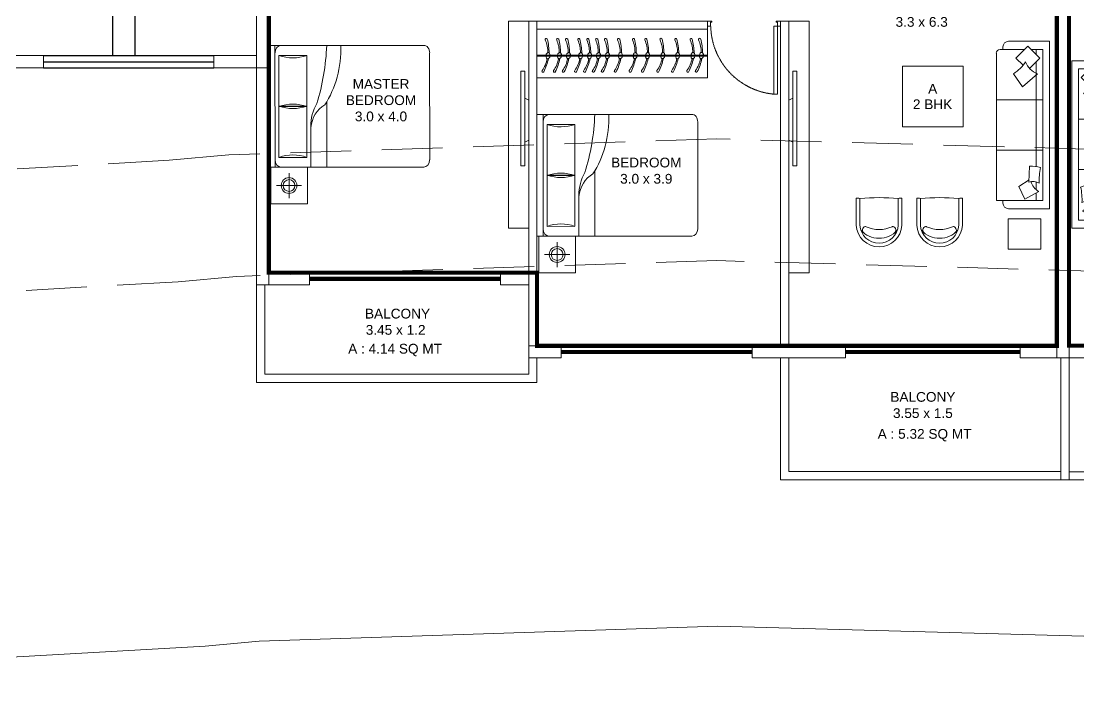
# Model space of a CAD drawing. Header units: inches. Extents: x 27644242 to 29761523, y -859349 to 216979.
# Drawn here: x 29189557 to 29202576, y -251808 to -243693 of the extents above; entities that cross this region are included whole.
import ezdxf

# ---------------------------------------------------------------- set-up
doc = ezdxf.new("R2010")
doc.units = ezdxf.units.IN
doc.header["$MEASUREMENT"] = 0
doc.set_wipeout_variables(frame=1)
doc.linetypes.add('01-Xref Col Podium Lvl-1$0$HIDDEN', pattern=[0.375, 0.25, -0.125])
doc.linetypes.add('DASHED', pattern=[0.75, 0.5, -0.25])
doc.layers.get('Defpoints').update_dxf_attribs({"color": 8})
for name, color, linetype, lineweight in [('DOOR', 4, 'Continuous', 0), ('ELEVATION', 40, 'Continuous', 13), ('FURN', 250, 'Continuous', 0), ('RVA Site Boundary', 17, 'Continuous', 15), ('WALL', 7, 'Continuous', 20), ('WINDOW', 162, 'Continuous', 13)]:
    doc.layers.add(name, color=color, linetype=linetype, lineweight=lineweight)
for name, color, linetype in [('KPA Elevation Line 3', 252, 'Continuous'), ('KPA General Plan Line', 1, 'Continuous'), ('KPA Glass', 152, 'Continuous'), ('KPA Stair Line', 253, 'Continuous'), ('KPA Text', 7, 'Continuous'), ('text', 7, 'Continuous')]:
    doc.layers.add(name, color=color, linetype=linetype)
doc.styles.add('AMITS', font='arial.ttf')
doc.styles.get("Standard").update_dxf_attribs({"font": 'swiss.ttf'})

# ---------------------------------------------------------------- blocks, each defined once
blk = doc.blocks.new('A$C69BC79EC')
for p, q in [((980, 3480), (230, 3230)), ((980, 1280), (980, 3480)), ((1730, 3230), (980, 3480)), ((2755, 3480), (2005, 3230)), ((2755, 1280), (2755, 3480)), ((3505, 3230), (2755, 3480))]:
    blk.add_line(p, q)
at = {"layer": 'KPA Elevation Line 3'}
for p, q in [((1730, 1280), (1730, 3480)), ((2005, 3480), (2005, 1280)), ((1730, 3205), (2005, 3205)), ((1730, 1280), (2005, 1280))]:
    blk.add_line(p, q, dxfattribs=at)
at = {"layer": 'KPA General Plan Line'}
blk.add_line((1730, -370), (230, -370), dxfattribs=at)
at = {"layer": 'KPA Glass', "ltscale": 500}
for p, q in [((2855, 4855), (755, 4855)), ((2855, 4780), (755, 4780)), ((2855, 4705), (755, 4705))]:
    blk.add_line(p, q, dxfattribs=at)
at = {"layer": 'KPA Stair Line', "ltscale": 500}
for p, q in [((1730, 3205), (1730, 4705)), ((2005, 3205), (2005, 4705)), ((1730, 1280), (1730, -220)), ((2005, 1280), (2005, -220))]:
    blk.add_line(p, q, dxfattribs=at)
at = {"layer": 'KPA Stair Line'}
for p, q in [((230, 3205), (1730, 3205)), ((2005, 3205), (3505, 3205)), ((230, 2930), (1730, 2930)), ((2005, 2930), (3505, 2930)), ((230, 2655), (1730, 2655)), ((2005, 2655), (3505, 2655)), ((230, 2380), (1730, 2380)), ((2005, 2380), (3505, 2380)), ((230, 2105), (1730, 2105)), ((2005, 2105), (3505, 2105)), ((230, 1830), (1730, 1830)), ((2005, 1830), (3505, 1830)), ((230, 1555), (1730, 1555)), ((2005, 1555), (3505, 1555)), ((230, 1280), (1730, 1280)), ((3505, 1280), (2005, 1280)), ((2005, 1280), (3505, 1280))]:
    blk.add_line(p, q, dxfattribs=at)
at = {"layer": 'WALL', "ltscale": 500}
for p, q in [((755, 4855), (80, 4855)), ((80, -370), (80, 4855)), ((755, 4705), (755, 4855)), ((2855, 4705), (2855, 4855)), ((3655, 4855), (2855, 4855)), ((3655, 4855), (3655, -370)), ((755, 4705), (230, 4705)), ((230, -370), (230, 4705)), ((3505, 4705), (2855, 4705)), ((3505, 4705), (3505, -220)), ((1730, -220), (3505, -220)), ((1730, -220), (1730, -370)), ((80, -370), (230, -370)), ((1730, -370), (3655, -370))]:
    blk.add_line(p, q, dxfattribs=at)
at = {"layer": 'KPA Text', "extrusion": (-0.021168, 5.594e-15, 0.999776)}
for s, p in [('DN', (-1023, 877, -18)), ('UP', (-1035, 2659, -55))]:
    blk.add_text(s, height=150, rotation=90, dxfattribs=at).set_placement(p)
blk = doc.blocks.new('sofasaaaaaaaaaaa')
at = {"color": 0, "linetype": 'ByBlock'}
for p, q in [((-275, 791), (1541, 791)), ((299, 791), (299, 221)), ((920, 791), (920, 221)), ((1541, 791), (1541, 221)), ((-352, 710), (-322, 710)), ((-322, 710), (-322, 745)), ((-322, 710), (-322, 444)), ((1541, 710), (1571, 710)), ((1541, 424), (1541, 710)), ((-422, 139), (-422, 640)), ((-214, 551), (-363, 403)), ((-126, 463), (-214, 551)), ((137, 471), (-22, 580)), ((1641, 640), (1641, 139)), ((-363, 403), (-214, 255)), ((-22, 283), (137, 471)), ((1283, 389), (1366, 514)), ((1366, 514), (1522, 442)), ((1522, 442), (1430, 270)), ((-322, 363), (-322, 221)), ((-262, 302), (-322, 302)), ((-214, 255), (-87, 383)), ((1121, 302), (-167, 302)), ((1118, 382), (1314, 390)), ((1405, 302), (1310, 302)), ((1541, 302), (1447, 302)), ((1641, 139), (-422, 139)), ((-322, 221), (1541, 221))]:
    blk.add_line(p, q, dxfattribs=at)
for centre, radius, start, end in [((-275, 745), 46.6, 90, 180), ((-352, 640), 69.8, 90, 180), ((1571, 640), 69.8, 0, 90), ((-415, 825), 463, 301.9301, 328.0699), ((-242, 211), 231, 18.0785, 71.9215), ((1465, 354), 348, 175.4155, 198.0697), ((1280, -338), 602, 85.599, 104.0402), ((1460, 340), 155, 160.8325, 209.9235), ((1234, 147), 231, 32.3301, 71.5057)]:
    blk.add_arc(centre, radius, start, end, dxfattribs=at)
blk = doc.blocks.new('SALE 4')
at = {"layer": 'Defpoints', "ltscale": 500, "const_width": 50}
blk.add_lwpolyline([(-2700, 6779), (-2700, 4529), (-2550, 4529), (-2550, 4629), (-1250, 4629), (-1250, 3179), (350, 3179), (350, 4629), (2750, 4629), (2743, -822), (-350, -821), (-350, -1721), (-3350, -1721), (-3350, -1721), (-6750, -1721), (-6750, 6779), (-2700, 6779)], dxfattribs=at)
at = {"layer": 'ELEVATION', "ltscale": 500}
for points in [[(-3350, -1871), (-3350, -3372), (-6850, -3372), (-6850, -1871)], [(-3450, -1871), (-3450, -3272), (-6750, -3272), (-6750, -1871)]]:
    blk.add_lwpolyline(points, dxfattribs=at)
at = {"layer": 'WALL', "ltscale": 500}
for points in [[(-6900, 6929), (-6750, 6929), (-6750, -1871), (-6900, -1871)], [(-6750, -1871), (-6750, -1721), (-6300, -1721), (-6300, -1871)]]:
    blk.add_lwpolyline(points, close=True, dxfattribs=at)
at = {"layer": 'FURN', "ltscale": 1000, "rotation": 270}
blk.add_blockref('sofasaaaaaaaaaaa', (-6854, 1369), dxfattribs=at)
blk = doc.blocks.new('DOOR_750')
at = {"layer": 'DOOR'}
for points in [[(-70, 50), (-32, 50), (-32, 750), (-70, 750)], [(-750, 50), (-718, 50), (-718, 12), (-705, 12), (-705, 0), (-750, 0)], [(0, 50), (-32, 50), (-32, 12), (-45, 12), (-45, 0), (0, 0)]]:
    blk.add_lwpolyline(points, close=True, dxfattribs=at)
at = {"layer": 'DOOR', "linetype": 'DASHED', "ltscale": 10}
blk.add_arc((-2, 38), 715, 95.4221, 179.0403, dxfattribs=at)
blk = doc.blocks.new('DNDNDNNDDN')
at = {"layer": 'FURN', "extrusion": (9.36485e-09, 6.40542e-09, 1)}
blk.add_line((172, 833, 0), (173, 233, 0), dxfattribs=at)
at = {"layer": 'FURN'}
for p, q in [((2273, 833, 0), (172, 833, 0)), ((2272, 833, 0), (2273, 233, 0)), ((2273, 564, 0), (173, 564, 0)), ((2273, 552, 0), (174, 552, 0)), ((2273, 233, 0), (173, 233, 0))]:
    blk.add_line(p, q, dxfattribs=at)
at = {"layer": 'FURN', "extrusion": (9.36485e-09, 6.40542e-09, 1)}
for points in [[(244, 520, 0.144333), (253, 521, 0.107177), (262, 529, 0.077818), (269, 540, 0.065016), (272, 555, 0.065016), (272, 570, 0.077818), (268, 583, 0.107177), (260, 592, 0.144333), (252, 595, 0.144333), (243, 594, 0.107177), (234, 586, 0.077818), (227, 575, 0.065016), (224, 560, 0.065016), (224, 545, 0.077818), (228, 533, 0.107177), (236, 523, 0.144333)], [(349, 520, 0.144333), (358, 521, 0.107177), (367, 529, 0.077818), (373, 540, 0.065016), (377, 555, 0.065016), (376, 570, 0.077818), (372, 583, 0.107177), (365, 592, 0.144333), (356, 595, 0.144333), (347, 594, 0.107177), (338, 586, 0.077818), (332, 575, 0.065016), (328, 560, 0.065016), (329, 545, 0.077818), (333, 533, 0.107177), (340, 523, 0.144333)], [(537, 520, 0.144333), (546, 522, 0.107177), (555, 529, 0.077818), (561, 540, 0.065016), (565, 555, 0.065016), (564, 570, 0.077818), (560, 583, 0.107177), (553, 592, 0.144333), (544, 596, 0.144333), (535, 594, 0.107177), (526, 586, 0.077818), (520, 575, 0.065016), (516, 560, 0.065016), (517, 545, 0.077818), (521, 533, 0.107177), (528, 523, 0.144333)], [(719, 520, 0.144333), (728, 522, 0.107177), (737, 529, 0.077818), (743, 540, 0.065016), (747, 555, 0.065016), (747, 571, 0.077818), (743, 583, 0.107177), (735, 592, 0.144333), (727, 596, 0.144333), (718, 594, 0.107177), (708, 586, 0.077818), (702, 575, 0.065016), (698, 560, 0.065016), (699, 545, 0.077818), (703, 533, 0.107177), (710, 523, 0.144333)], [(907, 520, 0.144333), (916, 522, 0.107177), (925, 529, 0.077818), (932, 540, 0.065016), (935, 555, 0.065016), (935, 571, 0.077818), (931, 583, 0.107177), (923, 592, 0.144333), (915, 596, 0.144333), (906, 594, 0.107177), (897, 586, 0.077818), (890, 575, 0.065016), (887, 560, 0.065016), (887, 545, 0.077818), (891, 533, 0.107177), (899, 523, 0.144333)], [(1059, 520, 0.144333), (1068, 522, 0.107177), (1078, 529, 0.077818), (1084, 541, 0.065016), (1087, 555, 0.065016), (1087, 571, 0.077818), (1083, 583, 0.107177), (1076, 592, 0.144333), (1067, 596, 0.144333), (1058, 594, 0.107177), (1049, 586, 0.077818), (1042, 575, 0.065016), (1039, 560, 0.065016), (1039, 545, 0.077818), (1043, 533, 0.107177), (1051, 524, 0.144333)], [(1242, 520, 0.144333), (1251, 522, 0.107177), (1260, 529, 0.077818), (1266, 541, 0.065016), (1270, 555, 0.065016), (1269, 571, 0.077818), (1265, 583, 0.107177), (1258, 592, 0.144333), (1249, 596, 0.144333), (1240, 594, 0.107177), (1231, 587, 0.077818), (1225, 575, 0.065016), (1221, 560, 0.065016), (1222, 545, 0.077818), (1226, 533, 0.107177), (1233, 524, 0.144333)], [(1401, 520, 0.144333), (1410, 522, 0.107177), (1419, 530, 0.077818), (1426, 541, 0.065016), (1429, 556, 0.065016), (1429, 571, 0.077818), (1425, 583, 0.107177), (1417, 592, 0.144333), (1409, 596, 0.144333), (1400, 594, 0.107177), (1390, 587, 0.077818), (1384, 575, 0.065016), (1381, 561, 0.065016), (1381, 545, 0.077818), (1385, 533, 0.107177), (1393, 524, 0.144333)], [(1512, 520, 0.144333), (1520, 522, 0.107177), (1530, 530, 0.077818), (1536, 541, 0.065016), (1540, 556, 0.065016), (1539, 571, 0.077818), (1535, 583, 0.107177), (1528, 592, 0.144333), (1519, 596, 0.144333), (1510, 594, 0.107177), (1501, 587, 0.077818), (1495, 575, 0.065016), (1491, 561, 0.065016), (1492, 545, 0.077818), (1496, 533, 0.107177), (1503, 524, 0.144333)], [(1620, 520, 0.144333), (1629, 522, 0.107177), (1639, 530, 0.077818), (1645, 541, 0.065016), (1648, 556, 0.065016), (1648, 571, 0.077818), (1644, 583, 0.107177), (1637, 593, 0.144333), (1628, 596, 0.144333), (1619, 594, 0.107177), (1610, 587, 0.077818), (1603, 576, 0.065016), (1600, 561, 0.065016), (1600, 545, 0.077818), (1604, 533, 0.107177), (1612, 524, 0.144333)], [(1731, 520, 0.144333), (1740, 522, 0.107177), (1749, 530, 0.077818), (1756, 541, 0.065016), (1759, 556, 0.065016), (1759, 571, 0.077818), (1755, 583, 0.107177), (1747, 593, 0.144333), (1739, 596, 0.144333), (1730, 594, 0.107177), (1720, 587, 0.077818), (1714, 576, 0.065016), (1711, 561, 0.065016), (1711, 545, 0.077818), (1715, 533, 0.107177), (1723, 524, 0.144333)], [(1881, 520, 0.144333), (1890, 522, 0.107177), (1899, 530, 0.077818), (1905, 541, 0.065016), (1909, 556, 0.065016), (1909, 571, 0.077818), (1905, 583, 0.107177), (1897, 593, 0.144333), (1889, 596, 0.144333), (1880, 594, 0.107177), (1870, 587, 0.077818), (1864, 576, 0.065016), (1860, 561, 0.065016), (1861, 545, 0.077818), (1865, 533, 0.107177), (1872, 524, 0.144333)], [(1991, 520, 0.144333), (2000, 522, 0.107177), (2010, 530, 0.077818), (2016, 541, 0.065016), (2020, 556, 0.065016), (2019, 571, 0.077818), (2015, 583, 0.107177), (2008, 593, 0.144333), (1999, 596, 0.144333), (1990, 594, 0.107177), (1981, 587, 0.077818), (1975, 576, 0.065016), (1971, 561, 0.065016), (1971, 545, 0.077818), (1975, 533, 0.107177), (1983, 524, 0.144333)], [(2132, 520, 0.144333), (2141, 522, 0.107177), (2151, 530, 0.077818), (2157, 541, 0.065016), (2160, 556, 0.065016), (2160, 571, 0.077818), (2156, 583, 0.107177), (2149, 593, 0.144333), (2140, 596, 0.144333), (2131, 594, 0.107177), (2122, 587, 0.077818), (2115, 576, 0.065016), (2112, 561, 0.065016), (2112, 545, 0.077818), (2116, 533, 0.107177), (2124, 524, 0.144333)]]:
    blk.add_lwpolyline(points, format="xyb", close=True, dxfattribs=at)
for points in [[(234, 525, 0.057952), (257, 354, 1.08017), (282, 363, -0.102886), (250, 520, -0.821198)], [(338, 525, 0.057952), (362, 354, 1.08017), (386, 363, -0.102886), (354, 520, -0.821198)], [(526, 525, 0.057952), (550, 354, 1.08017), (574, 363, -0.102886), (542, 520, -0.821198)], [(709, 525, 0.057952), (732, 354, 1.08017), (757, 363, -0.102886), (725, 520, -0.821198)], [(897, 525, 0.057952), (920, 355, 1.08017), (945, 363, -0.102886), (913, 521, -0.821198)], [(1049, 525, 0.057952), (1072, 355, 1.08017), (1097, 363, -0.102886), (1065, 521, -0.821198)], [(1231, 525, 0.057952), (1254, 355, 1.08017), (1279, 363, -0.102886), (1247, 521, -0.821198)], [(1391, 525, 0.057952), (1414, 355, 1.08017), (1439, 363, -0.102886), (1407, 521, -0.821198)], [(1501, 525, 0.057952), (1524, 355, 1.08017), (1549, 363, -0.102886), (1517, 521, -0.821198)], [(1610, 525, 0.057952), (1633, 355, 1.08017), (1658, 363, -0.102886), (1626, 521, -0.821198)], [(1721, 526, 0.057952), (1744, 355, 1.08017), (1769, 363, -0.102886), (1737, 521, -0.821198)], [(1871, 525, 0.057952), (1894, 355, 1.08017), (1919, 363, -0.102886), (1887, 521, -0.821198)], [(1981, 526, 0.057952), (2004, 355, 1.08017), (2029, 363, -0.102886), (1997, 521, -0.821198)], [(2122, 525, 0.057952), (2145, 355, 1.08017), (2170, 363, -0.102886), (2138, 521, -0.821198)]]:
    blk.add_lwpolyline(points, format="xyb", dxfattribs=at)
for centre, radius, start, end in [((967, 426, 0), 745, 153.8497, 167.1166), ((644, 515, 0), 395, 145.0214, 168.5184), ((310, 749, 0), 13.2, 325.0212, 153.8495), ((1072, 426, 0), 745, 153.8497, 167.1166), ((749, 515, 0), 395, 145.0214, 168.5184), ((415, 749, 0), 13.2, 325.0212, 153.8495), ((1260, 426, 0), 745, 153.8497, 167.1166), ((937, 515, 0), 395, 145.0214, 168.5184), ((603, 749, 0), 13.2, 325.0212, 153.8495), ((1442, 426, 0), 745, 153.8497, 167.1166), ((1119, 515, 0), 395, 145.0214, 168.5184), ((785, 749, 0), 13.2, 325.0212, 153.8495), ((1630, 427, 0), 745, 153.8497, 167.1166), ((1307, 515, 0), 395, 145.0214, 168.5184), ((973, 749, 0), 13.2, 325.0212, 153.8495), ((1783, 427, 0), 745, 153.8497, 167.1166), ((1460, 516, 0), 395, 145.0214, 168.5184), ((1125, 749, 0), 13.2, 325.0212, 153.8495), ((1965, 427, 0), 745, 153.8497, 167.1166), ((1642, 516, 0), 395, 145.0214, 168.5184), ((1308, 749, 0), 13.2, 325.0212, 153.8495), ((2124, 427, 0), 745, 153.8497, 167.1166), ((1801, 516, 0), 395, 145.0214, 168.5184), ((1467, 749, 0), 13.2, 325.0212, 153.8495), ((2235, 427, 0), 745, 153.8497, 167.1166), ((1912, 516, 0), 395, 145.0214, 168.5184), ((1578, 749, 0), 13.2, 325.0212, 153.8495), ((2344, 427, 0), 745, 153.8497, 167.1166), ((2020, 516, 0), 395, 145.0214, 168.5184), ((1686, 750, 0), 13.2, 325.0212, 153.8495), ((2454, 427, 0), 745, 153.8497, 167.1166), ((2131, 516, 0), 395, 145.0214, 168.5184), ((1797, 750, 0), 13.2, 325.0212, 153.8495), ((2604, 427, 0), 745, 153.8497, 167.1166), ((2281, 516, 0), 395, 145.0214, 168.5184), ((1947, 750, 0), 13.2, 325.0212, 153.8495), ((2715, 427, 0), 745, 153.8497, 167.1166), ((2392, 516, 0), 395, 145.0214, 168.5184), ((2057, 750, 0), 13.2, 325.0212, 153.8495), ((2856, 427, 0), 745, 153.8497, 167.1166), ((2532, 516, 0), 395, 145.0214, 168.5184), ((2198, 750, 0), 13.2, 325.0212, 153.8495)]:
    blk.add_arc(centre, radius, start, end, dxfattribs=at)
blk = doc.blocks.new('A$C700F438C')
at = {"layer": 'FURN', "color": 8, "extrusion": (-6.65399e-08, 5.27913e-08, 1)}
for p, q in [((0.073, 1.5, 0), (1.83, 1.5, 0)), ((1.98, 1.5, 0), (1.53, 1.5, 0)), ((1.98, 1.5, 0), (1.53, 1.5, 0)), ((1.98, 1.5, 0), (1.53, 1.5, 0)), ((1.904, 1.5, 0), (1.904, 0, 0)), ((0, 0.091, 0), (0, 1.409, 0)), ((1.855, 1.378, 0), (1.512, 1.378, 0)), ((1.512, 1.378, 0), (1.512, 0.747, 0)), ((1.855, 0.747, 0), (1.855, 1.378, 0)), ((1.267, 0.799, 0), (1.267, 0, 0)), ((1.512, 0.122, 0), (1.512, 0.754, 0)), ((1.512, 0.754, 0), (1.855, 0.754, 0)), ((1.512, 0.747, 0), (1.855, 0.747, 0)), ((1.855, 0.754, 0), (1.855, 0.122, 0)), ((1.463, 0.503, 0), (1.463, 0, 0)), ((1.83, 0, 0), (0.074, 0, 0)), ((1.855, 0.122, 0), (1.512, 0.122, 0)), ((1.904, 0, 0), (1.98, 0, 0))]:
    blk.add_line(p, q, dxfattribs=at)
at = {"layer": 'FURN', "linetype": 'Continuous', "lineweight": 0, "extrusion": (-6.65399e-08, 5.27913e-08, 1)}
blk.add_line((1.83, 0, 0), (1.917, 0, 0), dxfattribs=at)
at = {"layer": 'FURN', "color": 8, "extrusion": (6.65399e-08, -5.27913e-08, -1)}
for centre, major_axis, ratio, start_param, end_param in [((0.073, 1.409, 0), (0, -0.0914, 0), 0.803207, 1.570796, 3.141593), ((1.959, 1.454, 0), (0, -1.077, 0), 0.803207, 0.880587, 1.613256), ((3.067, 1.603, 0), (0, -2.243, 0), 0.803207, 1.197175, 1.525138), ((1.83, 1.409, 0), (0, -0.0914, 0), 0.803207, 3.141593, 4.712389), ((1.683, 2.11, 0), (0, -0.762, 0), 0.803207, -0.283794, 0.283794), ((-0.032, 0.19, 0), (-1.467, -0.494, 0), 0.581007, 3.019706, 3.343381), ((1.684, 0.015, 0), (0, -0.762, 0), 0.803207, 2.857799, 3.425387), ((0.669, 0.085, 0), (-0.705, -0.615, 0), 0.604617, 2.952061, 3.536756), ((0.074, 0.091, 0), (0, -0.0914, 0), 0.803207, 0, 1.570796), ((1.83, 0.092, 0), (0, -0.0914, 0), 0.803207, -1.570796, 0)]:
    blk.add_ellipse(centre, major_axis=major_axis, ratio=ratio, start_param=start_param, end_param=end_param, dxfattribs=at)
at = {"layer": 'FURN', "color": 8, "extrusion": (-6.65399e-08, 5.27913e-08, 1)}
for centre, start_param, end_param in [((1.683, 1.485, 0), -0.283794, 0.283794), ((1.684, -0.61, 0), 2.857799, 3.425387)]:
    blk.add_ellipse(centre, major_axis=(0, -0.762, 0), ratio=0.803207, start_param=start_param, end_param=end_param, dxfattribs=at)
blk = doc.blocks.new('BEDROOM')
at = {"layer": 'FURN', "linetype": 'Continuous', "extrusion": (-5.00305e-08, -8.66553e-08, 1)}
for p, q in [((1066, 501, 0), (1066, 193, 0)), ((912, 347, 0), (1220, 347, 0))]:
    blk.add_line(p, q, dxfattribs=at)
at = {"layer": 'FURN', "ltscale": 500}
blk.add_line((1315, 122, 0), (1315, -1378, 0), dxfattribs=at)
at = {"layer": 'FURN', "ltscale": 0.05, "extrusion": (-5.00305e-08, -8.66553e-08, 1), "elevation": 0}
blk.add_lwpolyline([(1291, 122), (841, 122), (841, 572), (1291, 572)], close=True, dxfattribs=at)
at = {"layer": 'FURN', "linetype": 'Continuous', "extrusion": (-5.00305e-08, -8.66553e-08, 1)}
for radius in [97, 72.8]:
    blk.add_circle((1066, 347, 0), radius, dxfattribs=at)
at = {"layer": 'FURN', "extrusion": (-3.01072e-07, 1.30707e-07, 1), "xscale": -1000.000000000015, "yscale": 1000.000000000015, "zscale": 1000.000000000007, "rotation": 180.0236273616612}
blk.add_blockref('A$C700F438C', (-665, 121, 0), dxfattribs=at)
blk = doc.blocks.new('TVVVV')
at = {"layer": 'FURN', "ltscale": 1000, "elevation": 0}
blk.add_lwpolyline([(-130, 740), (-82, 740), (-82, -429), (-130, -429)], close=True, dxfattribs=at)
for points in [[(-130, 447), (-179, 422)], [(-130, -96), (-179, -71)]]:
    blk.add_lwpolyline(points, dxfattribs=at)
blk = doc.blocks.new('cha-1')
at = {"color": 0, "linetype": 'ByBlock'}
for points in [[(375, 10), (375, 453, 0.950858), (-375, 453), (-375, 10)], [(315, 11), (315, 452, 0.946504), (-315, 452), (-315, 11)]]:
    blk.add_lwpolyline(points, format="xyb", dxfattribs=at)
for centre, radius, start, end in [((0, 263), 405, 42.4573, 137.5427), ((-217, 533), 58.2, 126.2045, 258.1486), ((0, 17), 508, 65.1508, 114.8492), ((217, 533), 58.2, 281.8514, 53.7955), ((-224, 501), 25, 258.1486, 294.8492), ((224, 501), 25, 245.1508, 281.8514), ((-347, 125), 118, 256.2867, 285.6904), ((0, 4466), 4466, 265.9551, 274.0449), ((347, 125), 118, 254.3096, 283.7133)]:
    blk.add_arc(centre, radius, start, end, dxfattribs=at)

msp = doc.modelspace()

# ---------------------------------------------------------------- linework, layer by layer
at = {"layer": 'ELEVATION', "ltscale": 500}
for points in [[(29195905, -247842.7), (29195905, -248142.8), (29192455, -248142.8), (29192455, -246942.8)], [(29195805, -247842.7), (29195805, -248042.8), (29192555, -248042.8), (29192555, -246942.8)]]:
    msp.add_lwpolyline(points, dxfattribs=at)
at = {"layer": 'FURN', "ltscale": 500}
for points in [[(29195805, -246242.7), (29195555, -246242.7), (29195555, -243692.7), (29195805, -243692.7)], [(29199006.7, -246792.7), (29199256.7, -246792.7), (29199256.7, -243692.7), (29199006.7, -243692.7)]]:
    msp.add_lwpolyline(points, close=True, dxfattribs=at)
at = {"layer": 'FURN', "ltscale": 1000}
msp.add_lwpolyline([(29200403.6, -244995.4), (29201153.6, -244995.4), (29201153.6, -244245.4), (29200403.6, -244245.4)], close=True, dxfattribs=at)
at = {"layer": 'FURN', "ltscale": 500, "elevation": 0}
msp.add_lwpolyline([(29202106.7, -246503), (29201706.7, -246503), (29201706.7, -246128), (29202106.7, -246128)], close=True, dxfattribs=at)
at = {"layer": 'RVA Site Boundary', "ltscale": 500}
msp.add_lwpolyline([(29211264.3, -249309.2), (29206650.9, -250788.7), (29204804, -251271.1), (29204289, -251316.8), (29198132.5, -251144.7), (29192485.4, -251330.7), (29191821.2, -251391.2), (29184519.6, -251808.1)], dxfattribs=at)
at = {"layer": 'WALL', "ltscale": 500}
for points in [[(29192455, -246942.8), (29192605, -246942.8), (29192605, -241192.8), (29192455, -241192.8)], [(29195905, -243692.7), (29195805, -243692.7), (29195805, -247692.7), (29195905, -247692.7)], [(29198005, -243792.7), (29198005, -243692.7), (29195905, -243692.7), (29195905, -243792.7)], [(29199005, -243692.7), (29198905, -243692.7), (29198905, -247692.7), (29199005, -247692.7)], [(29193105, -246942.3), (29193105, -246792.3), (29192605, -246792.7), (29192605, -246942.7)], [(29195805, -246942.3), (29195805, -246792.3), (29195455, -246792.7), (29195455, -246942.7)], [(29196205, -247842.7), (29196205, -247692.7), (29195805, -247692.7), (29195805, -247842.7)], [(29199705, -247842.7), (29199705, -247692.7), (29198555, -247692.7), (29198555, -247842.7)]]:
    msp.add_lwpolyline(points, close=True, dxfattribs=at)
at = {"layer": 'WINDOW', "ltscale": 500, "const_width": 50}
for points in [[(29195455, -246867.7), (29193105, -246867.3)], [(29196205, -247767.7), (29198555, -247767.7)], [(29201855, -247767.7), (29199705, -247767.7)]]:
    msp.add_lwpolyline(points, dxfattribs=at)

# ---------------------------------------------------------------- block references
at = {"ltscale": 500, "rotation": 180}
msp.add_blockref('A$C69BC79EC', (29192685, -239412.7), dxfattribs=at)
at = {"layer": 'DOOR', "xscale": -1.200000000020023, "yscale": 1.200000000020023, "zscale": 1.200000000020023, "rotation": 180}
msp.add_blockref('DOOR_750', (29198905, -243692.7), dxfattribs=at)
at = {"layer": 'FURN', "ltscale": 1000, "rotation": 180}
for name, p in [('DNDNDNNDDN', (29198177.7, -243559.9, 0)), ('TVVVV', (29195626.3, -244736.9, 0))]:
    msp.add_blockref(name, p, dxfattribs=at)
at = {"layer": 'FURN', "ltscale": 1000, "xscale": -1}
for name, p, rotation in [('sofasaaaaaaaaaaa', (29202351.4, -244363.1), 90.00000000000001), ('TVVVV', (29199185.3, -244736.9, 0), 180)]:
    msp.add_blockref(name, p, dxfattribs=dict(at, rotation=rotation))
at = {"layer": 'FURN', "ltscale": 500, "rotation": 180}
for p in [(29193920.2, -245371, 0), (29197220.2, -246221, 0)]:
    msp.add_blockref('BEDROOM', p, dxfattribs=at)

# ---------------------------------------------------------------- texts
at = {"layer": 'text', "ltscale": 100, "char_height": 120, "width": 1715.235, "style": 'AMITS'}
for s, insert, attachment_point in [('\\pxqc;LIVING /DINING\\P3.3 x 6.3', (29201498.7, -243442), 3), ('\\pxqc;MASTER \\PBEDROOM\\P3.0 x 4.0', (29194843.5, -244406.4), 3), ('\\pxqc;BEDROOM\\P3.0 x 3.9', (29198109, -245374.7, 0), 3), ('\\pxqc; BALCONY\\P3.45 x 1.2', (29193308.4, -247236.2), 1), ('\\pxqc;A : 4.14 SQ MT', (29193301.9, -247668.2), 1), ('\\pxqc;BALCONY\\P3.55 x 1.5', (29201513.4, -248262), 3), ('\\pxqc;A : 5.32 SQ MT', (29199819.6, -248717.7), 1)]:
    msp.add_mtext(s, dxfattribs=dict(at, insert=insert, attachment_point=attachment_point))
at = {"layer": 'text', "color": 1, "ltscale": 100, "char_height": 120, "width": 1715.235, "attachment_point": 7, "style": 'AMITS'}
for s, insert in [('\\pxqc;A', (29199919.2, -244585.3)), ('\\pxqc;2 BHK', (29199917.8, -244776.9))]:
    msp.add_mtext(s, dxfattribs=dict(at, insert=insert))

# ---------------------------------------------------------------- next in the draw order: block references
at = {"layer": 'ELEVATION', "ltscale": 500}
msp.add_blockref('SALE 4', (29209204.9, -245971.3), dxfattribs=at)

# ---------------------------------------------------------------- next in the draw order: linework, layer by layer
at = {"layer": 'Defpoints', "ltscale": 500}
msp.add_lwpolyline([(29198255, -239192.7, 50, 50, 0), (29198255, -241442.7, 50, 50, 0), (29198105, -241442.7, 50, 50, 0), (29198105, -241342.7, 50, 50, 0), (29196804.7, -241342.7, 50, 50, 0), (29196804.9, -242792.7, 50, 50, 0), (29195005, -242792.7, 50, 50, 0), (29195005, -241342.8, 50, 50, 0), (29192605, -241342.8, 50, 50, 0), (29192605, -246790.4, 50, 50, 0), (29195905, -246790.5, 50, 50, 0), (29195904.9, -247692.8, 50, 50, 0), (29198905, -247692.7, 50, 50, 0), (29198905, -247692.7, 50, 50, 0), (29202305, -247692.7, 50, 50, 0), (29202305, -239192.7, 50, 50, 0), (29200905, -239192.7, 50, 50, 0)], format="xyseb", dxfattribs=at)
at = {"layer": 'ELEVATION', "ltscale": 500}
for points in [[(29202455, -247842.7), (29202455, -249342.8), (29198905, -249342.8), (29198905, -247842.7)], [(29202355, -247842.7), (29202355, -249242.8), (29199005, -249242.8), (29199005, -247842.7)]]:
    msp.add_lwpolyline(points, dxfattribs=at)
at = {"layer": 'RVA Site Boundary', "color": 252, "linetype": '01-Xref Col Podium Lvl-1$0$HIDDEN', "ltscale": 3000}
for points in [[(29231312, -232025.5), (29232593.5, -236810.5), (29232809, -237593.2), (29230679.7, -241519.2), (29233721.9, -244379.8), (29233857.3, -248592.2), (29233201.3, -249975.4), (29232989.8, -249957), (29225919.7, -249343), (29223927.3, -249088.3), (29223618.3, -247480.6), (29220459.5, -246897), (29220222.7, -246853.2), (29211095.5, -244637.6), (29205394.3, -246466), (29204079.9, -246809.2), (29198121.3, -246642.6), (29192206.9, -246837.4), (29191488.7, -246902.8), (29184187.3, -247319.7)], [(29229864.4, -232418.7), (29231145.9, -237203.6), (29231202.5, -237409), (29228810, -241820.2), (29232242.6, -245047.8), (29232346.4, -248277.5), (29232292.7, -248390.8), (29226079.8, -247851.2), (29225195.2, -247738.2), (29224898, -246191.7), (29220732.1, -245421.9), (29220536.2, -245385.7), (29211039.3, -243080.4), (29204975.4, -245025.1), (29203907.9, -245303.8), (29198117.6, -245141.9), (29192114.1, -245339.6), (29191377.9, -245406.7), (29184076.5, -245823.6)]]:
    msp.add_lwpolyline(points, dxfattribs=at)
at = {"layer": 'WALL', "ltscale": 500}
for points in [[(29202455, -239042.7), (29202305, -239042.7), (29202305, -247842.7), (29202455, -247842.7)], [(29202305, -247842.7), (29202305, -247692.7), (29201855, -247692.7), (29201855, -247842.7)]]:
    msp.add_lwpolyline(points, close=True, dxfattribs=at)

# ---------------------------------------------------------------- next in the draw order: block references
at = {"layer": 'FURN', "ltscale": 1000, "xscale": 0.7494972036074088, "yscale": 0.7494972036074088, "zscale": 0.7494972036074088, "rotation": 179.9999999997228}
for p in [(29200116.8, -245867.5), (29200861.6, -245867.5)]:
    msp.add_blockref('cha-1', p, dxfattribs=at)

doc.saveas('drawing.dxf')
